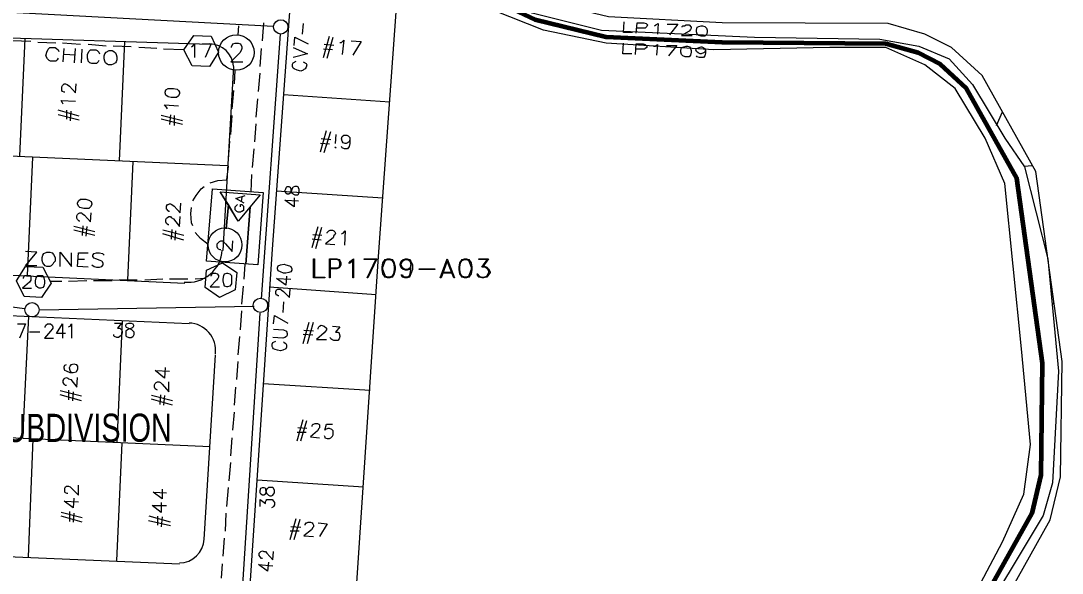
# Model space of a CAD drawing. Header units: millimetres. Extents: x 3.6 to 37.8, y 0.6 to 28.7.
# Drawn here: x 26.3 to 32.06, y 13.56 to 16.61 of the extents above; entities that cross this region are included whole.
import ezdxf

# ---------------------------------------------------------------- set-up
doc = ezdxf.new("R2010")
doc.units = ezdxf.units.MM
for name, color, linetype in [('PDF_0', 7, 'Continuous'), ('PDF_S102$BOUNDARY-NODE', 3, 'Continuous'), ('PDF_S102$NAME-ROAD', 7, 'Continuous'), ('PDF_S102$Passives-Splt2way', 7, 'Continuous'), ('PDF_S102$Passives-TapOffs', 7, 'Continuous'), ('PDF_S102$POLE', 7, 'Continuous'), ('PDF_S102$STRAND', 7, 'Continuous'), ('PDF_Text', 4, 'Continuous')]:
    doc.layers.add(name, color=color, linetype=linetype)
for name, color, linetype, true_color in [('PDF_S102$Actives-Amplifier', 92, 'Continuous', 0x00b800), ('PDF_S102$Cable-565', 23, 'Continuous', 0xdd8a6d), ('PDF_S102$LOTS', 254, 'Continuous', 0xdcdcdc), ('PDF_S102$NAME-boundarynode', 104, 'Continuous', 0x009425), ('PDF_S102$ROAD', 8, 'Continuous', 0x7f7f7f), ('PDF_S102$SDU', 157, 'Continuous', 0x396472), ('PDF_S102$STREAM', 132, 'Continuous', 0x00dddd)]:
    doc.layers.add(name, color=color, linetype=linetype, true_color=true_color)
doc.styles.add('PDF Swis721 LtCn BT', font='swisscl.ttf')

msp = doc.modelspace()

# ---------------------------------------------------------------- linework, layer by layer
at = {"layer": 'PDF_0', "lineweight": 9}
msp.add_lwpolyline([(31.4557, 12.8992), (31.98946, 13.85413), (32.04784, 14.09182), (32.05618, 14.72983), (31.91023, 15.78067), (31.61416, 16.31026), (31.44319, 16.46455), (31.29724, 16.53961), (31.09291, 16.59799), (30.17551, 16.60216), (29.54584, 16.63552), (29.17471, 16.72309), (28.97872, 16.81483), (28.85362, 16.91491), (28.74937, 17.03167), (28.67848, 17.18596), (28.68265, 17.44033), (28.9954, 18.31186), (29.15386, 18.72469), (29.36653, 19.52533)], dxfattribs=at)
at = {"layer": 'PDF_S102$Actives-Amplifier', "lineweight": 13}
for points in [[(27.63598, 15.66391), (27.60679, 15.26359), (27.32323, 15.28444), (27.35659, 15.68476)], [(27.44416, 15.59719), (27.43165, 15.46375), (27.44416, 15.59719), (27.39829, 15.66808), (27.6193, 15.6514), (27.56509, 15.58468), (27.54007, 15.26776), (27.56509, 15.58468), (27.49837, 15.50545)], [(27.6193, 15.6514), (27.49837, 15.50545), (27.39829, 15.66808)], [(27.91537, 15.29695), (27.91954, 15.29695), (27.91954, 15.19687), (27.97792, 15.19687), (27.97792, 15.1927), (27.91537, 15.1927)], [(28.13221, 15.1927), (28.13221, 15.28861), (28.1197, 15.2761), (28.11136, 15.27193), (28.11136, 15.2761), (28.1197, 15.28444), (28.13638, 15.29695), (28.13638, 15.1927)], [(28.32403, 15.29695), (28.33654, 15.29695), (28.34905, 15.29278), (28.36156, 15.2761), (28.36573, 15.25108), (28.36573, 15.23857), (28.36156, 15.21355), (28.34905, 15.19687), (28.33654, 15.1927), (28.32403, 15.1927), (28.31152, 15.19687), (28.29901, 15.21355), (28.29484, 15.23857), (28.29484, 15.25108), (28.29901, 15.2761), (28.31152, 15.29278)], [(28.65346, 15.29695), (28.69516, 15.1927), (28.69099, 15.1927), (28.65346, 15.28444), (28.6201, 15.1927), (28.61593, 15.1927)], [(28.74937, 15.29695), (28.76188, 15.29695), (28.77439, 15.29278), (28.7869, 15.2761), (28.79107, 15.25108), (28.79107, 15.23857), (28.7869, 15.21355), (28.77439, 15.19687), (28.76188, 15.1927), (28.74937, 15.1927), (28.73686, 15.19687), (28.72435, 15.21355), (28.72018, 15.23857), (28.72018, 15.25108), (28.72435, 15.2761), (28.73686, 15.29278)], [(28.49917, 15.23857), (28.49917, 15.24274), (28.58674, 15.24274), (28.58674, 15.23857)]]:
    msp.add_lwpolyline(points, close=True, dxfattribs=at)
for points in [[(27.53173, 15.60553), (27.48586, 15.63055), (27.5359, 15.64723)], [(27.51922, 15.63889), (27.51505, 15.61387)], [(27.51088, 15.58468), (27.51088, 15.59719), (27.51922, 15.59719), (27.52756, 15.58885), (27.52756, 15.56383), (27.51922, 15.55966), (27.51505, 15.55966), (27.51088, 15.55549), (27.49837, 15.55549), (27.49003, 15.55966), (27.48169, 15.568), (27.48169, 15.58468), (27.4942, 15.59719)], [(27.40246, 15.34699), (27.39829, 15.34699), (27.38995, 15.35116), (27.38578, 15.35533), (27.38161, 15.36367), (27.38161, 15.38035), (27.39412, 15.39286), (27.40246, 15.39703), (27.4108, 15.39703), (27.42748, 15.38035), (27.46501, 15.33865), (27.46918, 15.39703)], [(28.00711, 15.24691), (28.04464, 15.24691), (28.05715, 15.25108), (28.06132, 15.26359), (28.06132, 15.2761), (28.05715, 15.28861), (28.04464, 15.29278), (28.00711, 15.29278), (28.00711, 15.1927), (28.00294, 15.1927), (28.00294, 15.29695), (28.04464, 15.29695), (28.05715, 15.29278), (28.06132, 15.28861), (28.06549, 15.2761), (28.06549, 15.26359), (28.06132, 15.25108), (28.05715, 15.24691), (28.04464, 15.24274), (28.00711, 15.24274)], [(28.26148, 15.29278), (28.19476, 15.29278), (28.19476, 15.29695), (28.26565, 15.29695), (28.21561, 15.1927), (28.21144, 15.1927), (28.26148, 15.29695)], [(28.31569, 15.19687), (28.30735, 15.21355), (28.29901, 15.23857), (28.29901, 15.25108), (28.30735, 15.2761), (28.31569, 15.29278)], [(28.31152, 15.28861), (28.32403, 15.29278), (28.33654, 15.29278), (28.34905, 15.28861)], [(28.34488, 15.29278), (28.35739, 15.2761), (28.36156, 15.25108), (28.36156, 15.23857), (28.35739, 15.21355), (28.34488, 15.19687)], [(28.4533, 15.24691), (28.44496, 15.23857), (28.43245, 15.2344), (28.42411, 15.2344), (28.4116, 15.23857), (28.39909, 15.24691), (28.39492, 15.26359), (28.39492, 15.26776), (28.39909, 15.28444), (28.4116, 15.29278), (28.42411, 15.29695), (28.43245, 15.29695), (28.44496, 15.29278), (28.4533, 15.28444), (28.46164, 15.26359), (28.46164, 15.23857), (28.4533, 15.21355), (28.44496, 15.19687), (28.43245, 15.1927), (28.41994, 15.1927), (28.40743, 15.19687), (28.39909, 15.20938), (28.40743, 15.20938), (28.4116, 15.19687)], [(28.41994, 15.23857), (28.40743, 15.24691), (28.39909, 15.26359), (28.39909, 15.26776), (28.40743, 15.28444), (28.41994, 15.29278)], [(28.39909, 15.27193), (28.4116, 15.28861), (28.42411, 15.29278), (28.43245, 15.29278), (28.44496, 15.28861), (28.4533, 15.27193)], [(28.43662, 15.29278), (28.44913, 15.28444), (28.4533, 15.26359)], [(28.74103, 15.19687), (28.72852, 15.21355), (28.72435, 15.23857), (28.72435, 15.25108), (28.72852, 15.2761), (28.74103, 15.29278)], [(28.73686, 15.28861), (28.74937, 15.29278), (28.76188, 15.29278), (28.77439, 15.28861)], [(28.77022, 15.29278), (28.77856, 15.2761), (28.7869, 15.25108), (28.7869, 15.23857), (28.77856, 15.21355), (28.77022, 15.19687)], [(28.87864, 15.29278), (28.8286, 15.29278), (28.8286, 15.29695), (28.88281, 15.29695), (28.84945, 15.25108)], [(28.88281, 15.2344), (28.87447, 15.24691), (28.85779, 15.25108), (28.84528, 15.25108), (28.87864, 15.29695)], [(28.4533, 15.25942), (28.44496, 15.24274), (28.43245, 15.23857), (28.42411, 15.23857), (28.4116, 15.24274), (28.39909, 15.25942)], [(28.44079, 15.19687), (28.44913, 15.21355), (28.4533, 15.23857), (28.4533, 15.26359), (28.44913, 15.24691), (28.43662, 15.23857)], [(28.68682, 15.21772), (28.62427, 15.21772)], [(28.67848, 15.22189), (28.62844, 15.22189)], [(28.84945, 15.25942), (28.85779, 15.25942), (28.87447, 15.25108), (28.88281, 15.24274), (28.89115, 15.22606), (28.89115, 15.22189), (28.87447, 15.19687), (28.85779, 15.1927), (28.84528, 15.1927), (28.8286, 15.19687), (28.82443, 15.20104), (28.82026, 15.21355), (28.82443, 15.21355), (28.8286, 15.20104), (28.84528, 15.19687), (28.85779, 15.19687), (28.87447, 15.20104), (28.88281, 15.21772)], [(28.82443, 15.20938), (28.84111, 15.19687)], [(28.86613, 15.25108), (28.87864, 15.24274), (28.88281, 15.22606), (28.88281, 15.22189), (28.87864, 15.20938), (28.86613, 15.19687)], [(28.34905, 15.20104), (28.33654, 15.19687), (28.32403, 15.19687), (28.31152, 15.20104)], [(28.44496, 15.20104), (28.43245, 15.19687), (28.41994, 15.19687), (28.40743, 15.20104)], [(28.77439, 15.20104), (28.76188, 15.19687), (28.74937, 15.19687), (28.73686, 15.20104)]]:
    msp.add_lwpolyline(points, dxfattribs=at)
msp.add_circle((27.4254, 15.37409), 0.09383, dxfattribs=at)
at = {"layer": 'PDF_S102$BOUNDARY-NODE', "lineweight": 60}
msp.add_lwpolyline([(30.53959, 11.19874), (30.55915, 11.3146), (30.63004, 11.58565), (30.90109, 12.12358), (31.36396, 12.95341), (31.88938, 13.89166), (31.93942, 14.10433), (31.94776, 14.72149), (31.80598, 15.74314), (31.52659, 16.23937), (31.38064, 16.37281), (31.25971, 16.43536), (31.0804, 16.4854), (30.17551, 16.49374), (29.53333, 16.52293), (29.14135, 16.61884), (28.92451, 16.71892), (28.77856, 16.83568), (28.65763, 16.96912), (28.57006, 17.16094), (28.57423, 17.46118), (28.89115, 18.34939), (29.05378, 18.75805), (29.25394, 19.53367)], dxfattribs=at)
at = {"layer": 'PDF_S102$Cable-565', "lineweight": 13}
for points in [[(27.63181, 16.50208), (27.64015, 16.60216)], [(27.49837, 16.53544), (27.50254, 16.58548)], [(26.35162, 16.49791), (26.24737, 16.50208)], [(26.48923, 16.48957), (26.38915, 16.49374)], [(26.62684, 16.48123), (26.52676, 16.48957)], [(26.76862, 16.47289), (26.66854, 16.48123)], [(26.90623, 16.46872), (26.80615, 16.47289)], [(27.04801, 16.46038), (26.94793, 16.46455)], [(27.19813, 16.45204), (27.08554, 16.45621)], [(27.6193, 16.3603), (27.62764, 16.46038)], [(27.47752, 16.26439), (27.48169, 16.33945)], [(27.61096, 16.22269), (27.6193, 16.32277)], [(27.46501, 16.12678), (27.47335, 16.22686)], [(27.59845, 16.08091), (27.60679, 16.18099)], [(27.45667, 15.985), (27.46501, 16.08925)], [(27.59011, 15.9433), (27.59845, 16.04338)], [(27.44416, 15.84739), (27.4525, 15.94747)], [(27.5776, 15.80152), (27.58594, 15.90577)], [(27.34408, 15.71812), (27.38578, 15.73063), (27.43582, 15.7348), (27.44416, 15.80986)], [(27.56926, 15.66808), (27.57343, 15.76399)], [(27.24817, 15.61804), (27.26485, 15.64723), (27.29404, 15.68476), (27.31072, 15.69727)], [(27.24817, 15.48043), (27.23983, 15.49711), (27.23566, 15.54715), (27.23983, 15.58051)], [(27.33157, 15.37618), (27.28987, 15.40954), (27.26068, 15.4429)], [(27.53173, 15.18436), (27.5359, 15.26776)], [(26.52259, 15.17185), (26.46004, 15.17185)], [(26.6602, 15.17602), (26.56012, 15.17185)], [(26.80198, 15.17602), (26.69773, 15.17602)], [(26.93959, 15.18019), (26.83951, 15.18019)], [(27.08137, 15.18436), (26.98129, 15.18019)], [(27.21898, 15.18436), (27.1189, 15.18436)], [(27.31906, 15.18853), (27.26068, 15.18436)], [(27.51922, 15.04675), (27.52756, 15.14683)], [(27.51088, 14.90497), (27.51922, 15.00922)], [(27.49837, 14.76736), (27.50671, 14.86744)], [(27.49003, 14.62975), (27.49837, 14.72983)], [(27.47752, 14.48797), (27.48586, 14.58805)], [(27.46918, 14.35036), (27.47752, 14.45044)], [(27.45667, 14.20858), (27.46501, 14.30866)], [(27.44833, 14.07097), (27.45667, 14.17105)], [(27.43582, 13.92919), (27.44416, 14.03344)], [(27.42748, 13.79158), (27.43165, 13.89166)], [(27.41497, 13.65397), (27.42331, 13.75405)], [(27.40663, 13.53304), (27.4108, 13.61227)]]:
    msp.add_lwpolyline(points, dxfattribs=at)
at = {"layer": 'PDF_S102$LOTS', "lineweight": 0}
for points in [[(27.38995, 10.88092), (27.97792, 10.84339), (28.27399, 15.30946), (28.49083, 18.29518)], [(26.31826, 16.51459), (26.28907, 15.86407)], [(26.8687, 16.49791), (26.83951, 15.83905)], [(27.74857, 16.20601), (28.33654, 16.16431)], [(31.69339, 16.03504), (31.72584, 16.1105)], [(25.81786, 15.88492), (27.43999, 15.81403)], [(26.35996, 15.8599), (26.33077, 15.20521)], [(26.91457, 15.83488), (26.88538, 15.18019)], [(31.84351, 15.80986), (31.89228, 15.81279)], [(27.71104, 15.67225), (28.29901, 15.63472)], [(27.66934, 15.14266), (28.26148, 15.10096)], [(32.01122, 15.05292), (32.00197, 15.04675)], [(26.33911, 14.98003), (26.30575, 14.30449)], [(26.85619, 14.95501), (26.827, 14.27947)], [(27.34408, 14.25862), (24.90046, 14.36704), (24.55018, 14.59639)], [(27.63598, 14.6089), (28.22812, 14.57137)], [(26.33911, 13.6498), (26.36413, 14.30032)], [(26.827, 13.62895), (26.85619, 14.27947)], [(27.60262, 14.07514), (28.19059, 14.03761)]]:
    msp.add_lwpolyline(points, dxfattribs=at)
at = {"layer": 'PDF_S102$NAME-boundarynode', "lineweight": 18}
for points in [[(29.67928, 16.54795), (29.62924, 16.54795), (29.63341, 16.60633)], [(29.70013, 16.54378), (29.7043, 16.60216), (29.74183, 16.60216), (29.75434, 16.59799), (29.76268, 16.58965), (29.75851, 16.58131), (29.75017, 16.57297), (29.70013, 16.57297)], [(29.80021, 16.58548), (29.80855, 16.58965), (29.82106, 16.59799), (29.81689, 16.53961)], [(29.8711, 16.59382), (29.92948, 16.59382), (29.88361, 16.53544)], [(29.9545, 16.57714), (29.9545, 16.58131), (29.95867, 16.58548), (29.96701, 16.58548), (29.97535, 16.58965), (29.99203, 16.58965), (30.00454, 16.57714), (30.00454, 16.57297), (30.00037, 16.56463), (29.99203, 16.55629), (29.95033, 16.53127), (30.00871, 16.53127)], [(29.67511, 16.43119), (29.62507, 16.43119), (29.62924, 16.48957)], [(29.69596, 16.42702), (29.70013, 16.4854), (29.73766, 16.4854), (29.75017, 16.48123), (29.75851, 16.47289), (29.75851, 16.46455), (29.75017, 16.46038), (29.746, 16.45621), (29.69596, 16.45621)], [(29.79604, 16.47289), (29.80438, 16.47289), (29.81689, 16.48123), (29.81272, 16.42285)], [(29.86693, 16.47706), (29.92531, 16.47706), (29.87944, 16.41868)], [(30.08377, 16.44787), (30.08377, 16.43536), (30.0796, 16.41868), (30.07126, 16.41034), (30.05041, 16.41034), (30.0379, 16.41451), (30.03373, 16.41868)]]:
    msp.add_lwpolyline(points, dxfattribs=at)
for points in [[(30.05875, 16.58548), (30.06709, 16.58548), (30.0796, 16.58131), (30.08794, 16.57297), (30.09211, 16.56046), (30.09211, 16.55212), (30.08794, 16.53544), (30.0796, 16.5271), (30.05875, 16.5271), (30.04624, 16.53127), (30.0379, 16.53961), (30.03373, 16.55212), (30.03373, 16.56046), (30.0379, 16.57714), (30.04624, 16.58131)], [(29.97535, 16.47289), (29.98369, 16.47289), (29.9962, 16.46872), (30.00037, 16.46038), (30.00454, 16.44787), (30.00454, 16.43953), (30.00037, 16.42285), (29.99203, 16.41451), (29.97118, 16.41451), (29.95867, 16.41868), (29.95033, 16.42702), (29.94616, 16.43953), (29.94616, 16.44787), (29.95033, 16.46455)], [(30.0796, 16.43953), (30.07126, 16.43536), (30.05875, 16.43119), (30.05458, 16.43119), (30.04207, 16.43536), (30.03373, 16.4437), (30.02956, 16.45204), (30.03373, 16.46038), (30.05875, 16.46872), (30.06292, 16.46872), (30.0796, 16.46038), (30.08377, 16.44787)]]:
    msp.add_lwpolyline(points, close=True, dxfattribs=at)
at = {"layer": 'PDF_S102$NAME-ROAD', "lineweight": 9}
for points in [[(26.50174, 16.40617), (26.49757, 16.39783), (26.48923, 16.38949), (26.46004, 16.38949), (26.4517, 16.39366), (26.44336, 16.402), (26.43502, 16.41868), (26.43919, 16.43953), (26.44753, 16.45621), (26.45587, 16.46455), (26.48506, 16.46455), (26.4934, 16.46038), (26.50174, 16.45204), (26.50591, 16.4437)], [(26.53093, 16.38532), (26.5351, 16.46038)], [(26.59765, 16.42285), (26.5351, 16.42702)], [(26.59348, 16.38115), (26.59765, 16.46038)], [(26.63101, 16.38115), (26.63518, 16.45621)], [(26.72692, 16.39366), (26.72275, 16.38532), (26.71441, 16.37698), (26.68939, 16.37698), (26.67688, 16.38115), (26.66854, 16.38949), (26.66854, 16.39366), (26.66437, 16.40617), (26.66437, 16.42702), (26.67271, 16.4437), (26.68105, 16.45204), (26.71024, 16.45204), (26.71858, 16.44787), (26.72692, 16.43953), (26.73109, 16.43119)], [(26.38498, 15.25942), (26.32243, 15.25942), (26.38498, 15.33448), (26.32243, 15.33865)], [(26.51425, 15.25525), (26.51425, 15.33448), (26.5768, 15.25525), (26.5768, 15.33031)], [(26.66854, 15.25108), (26.61016, 15.25525), (26.61433, 15.33031), (26.66854, 15.33031)], [(26.68939, 15.26359), (26.7019, 15.25525), (26.71441, 15.25108), (26.73109, 15.25108), (26.7436, 15.25525), (26.75194, 15.26359), (26.75194, 15.27193), (26.74777, 15.28027), (26.7436, 15.28444), (26.73526, 15.28861), (26.71024, 15.29695), (26.7019, 15.30112), (26.69356, 15.30946), (26.69356, 15.3178), (26.7019, 15.32614), (26.71441, 15.33031), (26.73109, 15.33031), (26.74777, 15.32614), (26.75611, 15.3178)], [(26.64769, 15.29278), (26.61016, 15.29278)]]:
    msp.add_lwpolyline(points, dxfattribs=at)
for points in [[(26.7853, 16.44787), (26.80198, 16.44787), (26.81032, 16.4437), (26.81866, 16.43536), (26.82283, 16.42702), (26.827, 16.41451), (26.827, 16.39783), (26.82283, 16.38532), (26.81866, 16.38115), (26.80615, 16.37281), (26.79781, 16.36864), (26.78113, 16.36864), (26.77279, 16.37281), (26.76445, 16.38115), (26.76028, 16.38949), (26.75611, 16.402), (26.75611, 16.41868), (26.76028, 16.43119), (26.76862, 16.43953)], [(26.43919, 15.33448), (26.45587, 15.33448), (26.46838, 15.33031), (26.47672, 15.32197), (26.48506, 15.30529), (26.48506, 15.28444), (26.47672, 15.2761), (26.47255, 15.26776), (26.46421, 15.25942), (26.45587, 15.25525), (26.43919, 15.25525), (26.43085, 15.25942), (26.42251, 15.26776), (26.41834, 15.2761), (26.41417, 15.28861), (26.41417, 15.30529), (26.41834, 15.3178), (26.42251, 15.32614)]]:
    msp.add_lwpolyline(points, close=True, dxfattribs=at)
at = {"layer": 'PDF_S102$Passives-Splt2way', "lineweight": 9}
msp.add_lwpolyline([(27.46084, 16.46455), (27.46084, 16.46872), (27.46918, 16.4854), (27.48169, 16.48957), (27.49837, 16.48957), (27.51088, 16.4854), (27.51922, 16.46872), (27.51922, 16.46038), (27.51505, 16.44787), (27.50671, 16.43536), (27.45667, 16.38532), (27.52339, 16.38532)], dxfattribs=at)
msp.add_circle((27.48795, 16.43745), 0.09799, dxfattribs=at)
at = {"layer": 'PDF_S102$Passives-TapOffs', "lineweight": 9}
for points in [[(27.244, 16.36447), (27.19813, 16.45204), (27.25234, 16.53127), (27.34825, 16.5271), (27.38995, 16.43953), (27.33991, 16.3603)], [(27.48169, 15.12598), (27.39412, 15.08428), (27.31489, 15.13849), (27.32323, 15.2344), (27.4108, 15.2761), (27.49003, 15.22189)], [(26.32243, 15.25525), (26.41834, 15.25108), (26.46421, 15.16351), (26.41, 15.08428), (26.31409, 15.08845), (26.27239, 15.17602)], [(27.43582, 15.21772), (27.43999, 15.21772), (27.4525, 15.21355), (27.46084, 15.20521), (27.46084, 15.15934), (27.4525, 15.14683), (27.43999, 15.14266), (27.43582, 15.14266), (27.42331, 15.14683), (27.41914, 15.15934), (27.41497, 15.17602), (27.41497, 15.18436), (27.41914, 15.20521), (27.42331, 15.21355)], [(26.38915, 15.20521), (26.41834, 15.20521), (26.42251, 15.1927), (26.42668, 15.17602), (26.42668, 15.16351), (26.42251, 15.14683), (26.41834, 15.13849), (26.40583, 15.13432), (26.39749, 15.13432), (26.38915, 15.13849), (26.38081, 15.14683), (26.37664, 15.16351), (26.37664, 15.17602), (26.38081, 15.1927)]]:
    msp.add_lwpolyline(points, close=True, dxfattribs=at)
for points in [[(27.23983, 16.46872), (27.24817, 16.47289), (27.25651, 16.4854), (27.25651, 16.41034)], [(27.29821, 16.4854), (27.34825, 16.4854), (27.31489, 16.41034)], [(27.34825, 15.20104), (27.34825, 15.20521), (27.35242, 15.20938), (27.35242, 15.21355), (27.36076, 15.21772), (27.37327, 15.21772), (27.38161, 15.21355), (27.38995, 15.20521), (27.38995, 15.19687), (27.38578, 15.18853), (27.37744, 15.18019), (27.34408, 15.14266), (27.39412, 15.14266)], [(26.30992, 15.18853), (26.30992, 15.1927), (26.31409, 15.20104), (26.31826, 15.20521), (26.34745, 15.20521), (26.35162, 15.20104), (26.35162, 15.18019), (26.34328, 15.16768), (26.30575, 15.13432), (26.35579, 15.13432)]]:
    msp.add_lwpolyline(points, dxfattribs=at)
at = {"layer": 'PDF_S102$POLE', "lineweight": 0}
for points in [[(27.85699, 16.59799), (27.85282, 16.53961)], [(27.80695, 16.47706), (27.81112, 16.52293), (27.88618, 16.4854)], [(27.80278, 16.46455), (27.88201, 16.43119), (27.80278, 16.41034)], [(27.85699, 16.38532), (27.87367, 16.37698), (27.87784, 16.36864), (27.87367, 16.35613), (27.8695, 16.34779), (27.86116, 16.34362), (27.85699, 16.33945), (27.84448, 16.33528), (27.82363, 16.33945), (27.80695, 16.34779), (27.80278, 16.35196), (27.79861, 16.3603), (27.79861, 16.37281), (27.80278, 16.38115), (27.81946, 16.38949)], [(27.76525, 15.20104), (27.76108, 15.151), (27.71104, 15.18853), (27.79027, 15.18436)], [(27.72355, 15.09262), (27.71938, 15.09262), (27.71521, 15.09679), (27.71104, 15.09679), (27.70687, 15.10513), (27.70687, 15.11764), (27.71104, 15.12598), (27.71521, 15.13015), (27.73189, 15.13015), (27.73606, 15.12598), (27.74857, 15.11764), (27.78193, 15.08428), (27.7861, 15.13015)], [(27.74857, 15.05926), (27.7444, 15.00088)], [(27.69436, 14.93833), (27.69853, 14.9842), (27.77359, 14.9425)], [(26.27656, 14.93833), (26.32243, 14.93833), (26.28907, 14.8591)], [(26.43085, 14.91748), (26.43085, 14.92165), (26.43502, 14.92999), (26.44336, 14.93833), (26.46004, 14.93833), (26.46838, 14.92999), (26.47255, 14.92165), (26.47255, 14.91331), (26.46838, 14.90914), (26.46004, 14.89663), (26.42668, 14.8591), (26.47672, 14.8591)], [(26.54344, 14.88412), (26.4934, 14.88412), (26.52676, 14.93833), (26.52676, 14.8591)], [(26.56012, 14.92165), (26.56846, 14.92582), (26.5768, 14.93833), (26.5768, 14.8591)], [(26.40166, 14.89246), (26.34328, 14.89246)], [(27.69436, 14.90914), (27.74857, 14.90497), (27.76525, 14.89663), (27.76942, 14.88412), (27.76942, 14.87578), (27.76525, 14.86744), (27.75691, 14.86327), (27.7444, 14.8591), (27.69019, 14.86327)], [(27.74857, 14.83825), (27.75274, 14.83408), (27.76108, 14.82991), (27.76525, 14.82157), (27.76525, 14.80906), (27.76108, 14.80072), (27.7444, 14.79238), (27.73189, 14.78821), (27.71521, 14.79238), (27.7027, 14.79655), (27.69436, 14.80072), (27.69019, 14.80489), (27.68602, 14.81323), (27.68602, 14.82574), (27.69019, 14.83408), (27.70687, 14.84242)], [(27.63181, 13.64146), (27.62764, 13.64146), (27.6193, 13.6498), (27.61513, 13.65814), (27.61513, 13.67065), (27.62347, 13.67899), (27.63181, 13.68316), (27.64015, 13.67899), (27.64849, 13.67899), (27.65683, 13.67065), (27.69019, 13.63312), (27.69436, 13.67899)], [(27.66517, 13.62061), (27.661, 13.57057), (27.61096, 13.6081), (27.69019, 13.59976)]]:
    msp.add_lwpolyline(points, dxfattribs=at)
msp.add_lwpolyline([(27.71521, 15.24274), (27.71521, 15.24691), (27.71938, 15.25942), (27.73189, 15.26359), (27.75274, 15.26776), (27.76108, 15.26359), (27.78193, 15.25942), (27.79027, 15.25525), (27.79444, 15.24274), (27.79444, 15.2344), (27.79027, 15.22606), (27.77776, 15.22189), (27.76108, 15.21772), (27.74857, 15.21772), (27.73189, 15.22606), (27.71938, 15.23023)], close=True, dxfattribs=at)
for centre, radius in [((27.73397, 16.57923), 0.03962), ((26.35788, 15.01548), 0.03961), ((27.62138, 15.0405), 0.03962)]:
    msp.add_circle(centre, radius, dxfattribs=at)
at = {"layer": 'PDF_S102$ROAD', "lineweight": 0}
for points in [[(27.90286, 18.32854), (27.68602, 15.35116), (27.38995, 10.88092), (27.18979, 10.88092), (27.12307, 11.48557)], [(27.34408, 16.48123), (26.05972, 16.52293)], [(27.41497, 15.34282), (27.47335, 16.3603)], [(27.22732, 14.93833), (25.06726, 15.03424)], [(27.31072, 13.74571), (27.37327, 14.76736)], [(24.27496, 13.88749), (25.05892, 13.71652), (25.30912, 13.6915), (27.17311, 13.61227)]]:
    msp.add_lwpolyline(points, dxfattribs=at)
msp.add_lwpolyline([(25.11514, 15.43807, 0.5774287), (25.20904, 15.25525), (27.2023, 15.16351)], format="xyb", dxfattribs=at)
for centre, radius, start, end in [((27.33782, 16.34987), 0.13553, 4.998971, 88.175641), ((27.22107, 15.35742), 0.18974, 263.358702, 356.539022), ((27.22107, 14.7903), 0.1522, 353.270439, 88.006688), ((27.17102, 13.75614), 0.1397, 270.769541, 356.61057)]:
    msp.add_arc(centre, radius, start, end, dxfattribs=at)
at = {"layer": 'PDF_S102$SDU', "lineweight": 0}
for points in [[(27.96958, 16.41034), (28.00294, 16.5271)], [(28.02796, 16.47706), (27.97375, 16.48123)], [(27.99043, 16.40617), (28.02379, 16.52293)], [(28.06132, 16.49374), (28.06966, 16.49374), (28.08217, 16.50625), (28.07383, 16.42702)], [(28.12387, 16.50208), (28.17808, 16.49791), (28.13221, 16.42285)], [(28.01962, 16.45204), (27.96958, 16.45621)], [(26.53927, 16.21852), (26.5351, 16.21852), (26.52676, 16.22269), (26.52259, 16.22686), (26.52259, 16.24771), (26.52676, 16.25605), (26.5351, 16.26439), (26.54344, 16.26439), (26.55178, 16.26022), (26.56429, 16.25188), (26.59765, 16.21435), (26.60182, 16.26439)], [(26.53093, 16.1518), (26.52676, 16.16014), (26.51842, 16.17265), (26.59765, 16.16848)], [(27.10639, 16.12678), (27.10222, 16.13512), (27.08971, 16.14763), (27.16894, 16.14346)], [(26.6185, 16.08508), (26.50174, 16.11844)], [(26.6185, 16.06423), (26.50174, 16.09342)], [(26.54761, 16.11844), (26.54761, 16.0684)], [(26.57263, 16.11427), (26.56846, 16.06006)], [(27.18979, 16.06006), (27.07303, 16.08925)], [(27.12307, 16.09342), (27.1189, 16.03921)], [(27.14392, 16.08925), (27.14392, 16.03504)], [(27.18979, 16.03921), (27.07303, 16.0684)], [(27.9529, 15.88909), (27.98626, 16.00585)], [(28.01128, 15.95581), (27.95707, 15.95998)], [(27.97375, 15.88492), (28.01128, 16.00168)], [(28.0363, 15.93496), (28.04047, 15.985)], [(28.00294, 15.93079), (27.9529, 15.93496)], [(28.11553, 15.95581), (28.11553, 15.93496), (28.11136, 15.91828), (28.10302, 15.90577), (28.08634, 15.90577), (28.07383, 15.90994), (28.06966, 15.91828)], [(27.1189, 15.55966), (27.11473, 15.55966), (27.10639, 15.56383), (27.10639, 15.568), (27.10222, 15.57217), (27.10222, 15.58885), (27.10639, 15.59719), (27.11056, 15.59719), (27.1189, 15.60136), (27.12307, 15.60136), (27.13141, 15.59719), (27.14392, 15.58885), (27.17728, 15.55132), (27.18145, 15.60553)], [(26.62267, 15.50545), (26.6185, 15.50545), (26.61016, 15.51379), (26.60599, 15.52213), (26.60599, 15.53464), (26.61016, 15.54298), (26.61433, 15.54715), (26.62267, 15.55132), (26.63101, 15.55132), (26.63518, 15.54715), (26.64769, 15.53881), (26.68105, 15.50128), (26.68522, 15.55132)], [(27.11473, 15.4846), (27.11056, 15.4846), (27.10222, 15.49294), (27.09805, 15.50128), (27.09805, 15.51379), (27.10222, 15.52213), (27.10639, 15.5263), (27.11473, 15.53047), (27.12307, 15.53047), (27.12724, 15.5263), (27.13975, 15.51796), (27.17311, 15.47626), (27.17728, 15.53047)], [(26.70607, 15.44707), (26.58931, 15.47626)], [(26.70607, 15.42622), (26.58931, 15.45541)], [(26.63935, 15.48043), (26.63518, 15.42622)], [(26.6602, 15.47626), (26.65603, 15.42205)], [(27.19813, 15.42622), (27.08137, 15.45541)], [(27.13141, 15.45958), (27.12724, 15.40537)], [(27.15226, 15.45124), (27.14809, 15.4012)], [(27.90703, 15.3595), (27.94039, 15.47626)], [(27.92788, 15.35533), (27.96124, 15.47209)], [(27.99043, 15.43873), (27.99043, 15.4429), (27.99877, 15.45124), (28.00711, 15.45541), (28.01962, 15.45541), (28.02796, 15.45124), (28.03213, 15.44707), (28.0363, 15.43873), (28.03213, 15.43039), (28.02796, 15.42622), (28.02379, 15.41371), (27.98209, 15.38035), (28.03213, 15.37618)], [(28.06966, 15.43456), (28.078, 15.43873), (28.09051, 15.45124), (28.08634, 15.37201)], [(27.19813, 15.4012), (27.08137, 15.43456)], [(27.95707, 15.4012), (27.90703, 15.40537)], [(27.96124, 15.42622), (27.9112, 15.43039)], [(27.85699, 14.82991), (27.89035, 14.94667)], [(27.88201, 14.82991), (27.91537, 14.94667)], [(27.94039, 14.90914), (27.94039, 14.91331), (27.94456, 14.92165), (27.94873, 14.92582), (27.95707, 14.92999), (27.97375, 14.92582), (27.98626, 14.91331), (27.98626, 14.90497), (27.98209, 14.89663), (27.97375, 14.88829), (27.93205, 14.85076), (27.98626, 14.85076)], [(28.01962, 14.92582), (28.06132, 14.92165), (28.0363, 14.89246), (28.04881, 14.89246), (28.05715, 14.88829), (28.05715, 14.88412), (28.06132, 14.87161), (28.06132, 14.86744), (28.05715, 14.85493), (28.04881, 14.84659), (28.02796, 14.84659), (28.01545, 14.85076), (28.01128, 14.85493), (28.00711, 14.86327)], [(27.9112, 14.87578), (27.85699, 14.87995)], [(27.91537, 14.89663), (27.86116, 14.9008)], [(26.58514, 14.66728), (26.56846, 14.66728), (26.54761, 14.67562), (26.53927, 14.67979), (26.5351, 14.6923), (26.5351, 14.70064), (26.53927, 14.70898), (26.54761, 14.71315)], [(27.09388, 14.69647), (27.08971, 14.63809), (27.03967, 14.67979), (27.1189, 14.67562)], [(26.54761, 14.59639), (26.54344, 14.59639), (26.5351, 14.60473), (26.53093, 14.61307), (26.53093, 14.62558), (26.5351, 14.63392), (26.53927, 14.63809), (26.54761, 14.64226), (26.55595, 14.63809), (26.56012, 14.63392), (26.57263, 14.62975), (26.60599, 14.58805), (26.61016, 14.64226)], [(27.05218, 14.57137), (27.04384, 14.57554), (27.03967, 14.57971), (27.0355, 14.58805), (27.0355, 14.60056), (27.03967, 14.6089), (27.04384, 14.61307), (27.05218, 14.61724), (27.06052, 14.61724), (27.06886, 14.61307), (27.0772, 14.60473), (27.11473, 14.56303), (27.11473, 14.61724)], [(26.63101, 14.53801), (26.51425, 14.5672)], [(26.63101, 14.51299), (26.51425, 14.54635)], [(26.56012, 14.57137), (26.56012, 14.51716)], [(26.58514, 14.56303), (26.58097, 14.51299)], [(27.13558, 14.51299), (27.01882, 14.54218)], [(27.13558, 14.48797), (27.01882, 14.52133)], [(27.06886, 14.54635), (27.06469, 14.49214)], [(27.08971, 14.54218), (27.08554, 14.48797)], [(27.82363, 14.29198), (27.85699, 14.40874)], [(27.84448, 14.29198), (27.87784, 14.40457)], [(27.87784, 14.3587), (27.8278, 14.36287)], [(27.90703, 14.37121), (27.90703, 14.37538), (27.9112, 14.38372), (27.91537, 14.38372), (27.92371, 14.38789), (27.93622, 14.38789), (27.94456, 14.38372), (27.94873, 14.37955), (27.94873, 14.36287), (27.94456, 14.3587), (27.93622, 14.34619), (27.89869, 14.31283), (27.94873, 14.30866)], [(27.97375, 14.32117), (27.97792, 14.31283), (27.97792, 14.30866), (27.99043, 14.30449), (28.00294, 14.30449), (28.01128, 14.30866), (28.01962, 14.317), (28.02379, 14.32534), (28.02379, 14.34619), (28.01545, 14.35453), (28.00294, 14.3587), (27.9946, 14.3587), (27.98209, 14.35453), (27.97792, 14.35036), (27.98626, 14.38372), (28.01962, 14.38372)], [(27.87367, 14.33785), (27.82363, 14.33785)], [(26.55595, 14.00008), (26.55178, 14.00008), (26.54344, 14.00425), (26.53927, 14.00842), (26.53927, 14.02927), (26.54344, 14.03761), (26.54761, 14.04178), (26.56012, 14.04178), (26.56846, 14.03761), (26.61433, 13.99174), (26.61433, 14.04595)], [(27.0772, 14.0251), (27.0772, 13.97089), (27.02716, 14.00842), (27.10222, 14.00425)], [(26.58931, 13.97506), (26.58514, 13.92085), (26.5351, 13.95838), (26.61433, 13.95421)], [(27.07303, 13.95004), (27.07303, 13.89583), (27.02299, 13.93336), (27.10222, 13.93336)], [(26.63518, 13.86664), (26.51842, 13.89583)], [(26.56429, 13.9), (26.56429, 13.84579)], [(26.58931, 13.89166), (26.58514, 13.84162)], [(26.63518, 13.84162), (26.51842, 13.87498)], [(27.12307, 13.82077), (27.00214, 13.84996)], [(27.12307, 13.84162), (27.00631, 13.87498)], [(27.05218, 13.87498), (27.05218, 13.82494)], [(27.0772, 13.87081), (27.07303, 13.8166)], [(27.7861, 13.74571), (27.81946, 13.86247)], [(27.80695, 13.74571), (27.84031, 13.8583)], [(27.8695, 13.82494), (27.8695, 13.82911), (27.87367, 13.83745), (27.87784, 13.83745), (27.88618, 13.84162), (27.89869, 13.84162), (27.90703, 13.83745), (27.9112, 13.83328), (27.91537, 13.82494), (27.91537, 13.8166), (27.9112, 13.81243), (27.90286, 13.79992), (27.86116, 13.76656), (27.91537, 13.76239)], [(27.94039, 13.83745), (27.99043, 13.83328), (27.94873, 13.76239)], [(27.83614, 13.79158), (27.7861, 13.79158)], [(27.84448, 13.81243), (27.79027, 13.8166)]]:
    msp.add_lwpolyline(points, dxfattribs=at)
for points in [[(27.09388, 16.21435), (27.09388, 16.21852), (27.09805, 16.23103), (27.11056, 16.23937), (27.13975, 16.23937), (27.1606, 16.2352), (27.16894, 16.22686), (27.17311, 16.21852), (27.17311, 16.21018), (27.16894, 16.19767), (27.15643, 16.18933), (27.12724, 16.18933), (27.11056, 16.1935), (27.09805, 16.20184)], [(28.11136, 15.9433), (28.09468, 15.93496), (28.09051, 15.93496), (28.078, 15.93913), (28.07383, 15.94747), (28.06966, 15.95998), (28.07383, 15.97249), (28.08217, 15.98083), (28.09885, 15.98083), (28.10719, 15.97666), (28.11553, 15.96832), (28.11553, 15.95581)], [(28.0363, 15.91411), (28.04047, 15.90994), (28.0363, 15.90994), (28.03213, 15.91411)], [(26.61016, 15.60136), (26.61016, 15.60553), (26.61433, 15.61804), (26.62684, 15.62638), (26.65603, 15.62638), (26.67271, 15.62221), (26.68522, 15.61387), (26.68939, 15.60136), (26.68939, 15.59719), (26.68105, 15.58468), (26.67271, 15.57634), (26.64352, 15.57634), (26.62267, 15.58051), (26.61433, 15.58885)], [(26.57263, 14.67145), (26.56846, 14.67979), (26.56429, 14.6923), (26.56429, 14.69647), (26.56846, 14.70481), (26.5768, 14.71315), (26.58931, 14.71732), (26.60182, 14.71315), (26.61016, 14.70481), (26.61016, 14.68813), (26.60182, 14.67145), (26.58514, 14.66728)]]:
    msp.add_lwpolyline(points, close=True, dxfattribs=at)
at = {"layer": 'PDF_S102$STRAND', "color": 254, "lineweight": 0, "true_color": 0xdcdcdc}
for points in [[(27.69436, 16.58131), (25.82203, 16.68139)], [(27.62764, 15.07594), (27.73189, 16.53961)], [(26.31826, 15.02173), (24.77953, 15.21772)], [(27.58594, 15.03424), (26.39749, 15.01339)], [(27.52339, 13.49551), (27.6193, 14.99671)]]:
    msp.add_lwpolyline(points, dxfattribs=at)
at = {"layer": 'PDF_S102$STRAND', "lineweight": 0}
for points in [[(27.75691, 15.67225), (27.76108, 15.68476), (27.76525, 15.6931), (27.76942, 15.69727), (27.77776, 15.69727), (27.7861, 15.6931), (27.79027, 15.68476), (27.79027, 15.67225), (27.79444, 15.65974), (27.81112, 15.6514), (27.8278, 15.6514), (27.83197, 15.65557), (27.83614, 15.66808), (27.83614, 15.68059), (27.83197, 15.68893), (27.83197, 15.6931), (27.82363, 15.69727), (27.81112, 15.69727), (27.80278, 15.6931), (27.79861, 15.68893), (27.79444, 15.68059), (27.79027, 15.66391), (27.7861, 15.65974), (27.77776, 15.65557), (27.76942, 15.65557), (27.76108, 15.65974)], [(26.89372, 14.9425), (26.90623, 14.9425), (26.91457, 14.93833), (26.91874, 14.92999), (26.91874, 14.92582), (26.91457, 14.91748), (26.9104, 14.91331), (26.89372, 14.90914), (26.88538, 14.90497), (26.87704, 14.89663), (26.87704, 14.87161), (26.88121, 14.86744), (26.89372, 14.86327), (26.90623, 14.86327), (26.91457, 14.86744), (26.91874, 14.87161), (26.92291, 14.87995), (26.92291, 14.89246), (26.9104, 14.90497), (26.90206, 14.90914), (26.88955, 14.91331), (26.88121, 14.91748), (26.87704, 14.92582), (26.87704, 14.92999), (26.88121, 14.93833)], [(27.6193, 14.00425), (27.6193, 14.01676), (27.62347, 14.02927), (27.63181, 14.03344), (27.64015, 14.03344), (27.64849, 14.02927), (27.64849, 14.02093), (27.65266, 14.00842), (27.65683, 14.00008), (27.66517, 13.99174), (27.67351, 13.98757), (27.68185, 13.98757), (27.69019, 13.99174), (27.69436, 13.99591), (27.69853, 14.00425), (27.69853, 14.01676), (27.69436, 14.02927), (27.69019, 14.03344), (27.66517, 14.03344), (27.65683, 14.0251), (27.65266, 14.01676), (27.64849, 14.00008), (27.64849, 13.99591), (27.64015, 13.99174), (27.63181, 13.99174), (27.62347, 13.99591)]]:
    msp.add_lwpolyline(points, close=True, dxfattribs=at)
for points in [[(27.80695, 15.63472), (27.80695, 15.58468), (27.75691, 15.62221), (27.83197, 15.61804)], [(26.81449, 14.9425), (26.85202, 14.9425), (26.83117, 14.91331), (26.84368, 14.91331), (26.85202, 14.90497), (26.85619, 14.89663), (26.85619, 14.88829), (26.85202, 14.87578), (26.84368, 14.86744), (26.83534, 14.86327), (26.827, 14.86327), (26.81449, 14.86744), (26.81032, 14.87161), (26.81032, 14.87995)], [(27.6193, 13.92919), (27.6193, 13.96672), (27.64849, 13.94587), (27.64849, 13.95421), (27.65266, 13.96255), (27.65683, 13.96672), (27.68602, 13.96672), (27.69436, 13.95838), (27.69853, 13.95004), (27.69853, 13.93753), (27.69436, 13.92919), (27.69019, 13.92502), (27.68185, 13.92085)]]:
    msp.add_lwpolyline(points, dxfattribs=at)
at = {"layer": 'PDF_S102$STREAM', "lineweight": 0}
for points in [[(30.48826, 11.18464), (30.48826, 11.25205), (30.58, 11.5648), (31.72675, 13.7332), (31.84351, 13.99591), (31.88104, 14.27113), (31.831, 14.80072), (31.73926, 15.71395), (31.63084, 15.96415), (31.46404, 16.23937), (31.29724, 16.36864), (31.0804, 16.46455), (30.77182, 16.46455), (30.12964, 16.45204), (29.53333, 16.48957), (29.18722, 16.56046), (28.912, 16.66888), (28.69933, 16.85653), (28.51168, 17.10256), (28.49083, 17.25268), (28.49917, 17.41948), (28.52419, 17.57377), (28.5784, 17.74057), (28.77439, 18.17425)], [(28.8703, 18.13255), (28.63678, 17.45284), (28.63678, 17.20264), (28.68682, 16.98997), (28.81609, 16.84819), (29.12467, 16.65637), (29.50831, 16.56046), (30.35482, 16.52293), (31.04704, 16.51042), (31.26388, 16.47289), (31.43068, 16.402), (31.55995, 16.26022), (31.73926, 15.96415), (31.84768, 15.80569), (31.97695, 15.29695), (32.03533, 14.67562), (32.00197, 14.05846), (31.95193, 13.87915), (31.55995, 13.22863), (31.16797, 12.49054), (30.90526, 12.09856), (30.68008, 11.59816), (30.57583, 11.25205), (30.56851, 11.20669)]]:
    msp.add_lwpolyline(points, dxfattribs=at)

# ---------------------------------------------------------------- texts
at = {"layer": 'PDF_Text', "insert": (24.82124, 14.28023), "char_height": 0.1553631, "attachment_point": 7, "rotation": 0.104278, "style": 'PDF Swis721 LtCn BT'}
msp.add_mtext('AGRO HOMES-1 SUBDIVISION', dxfattribs=at)

doc.saveas('drawing.dxf')
